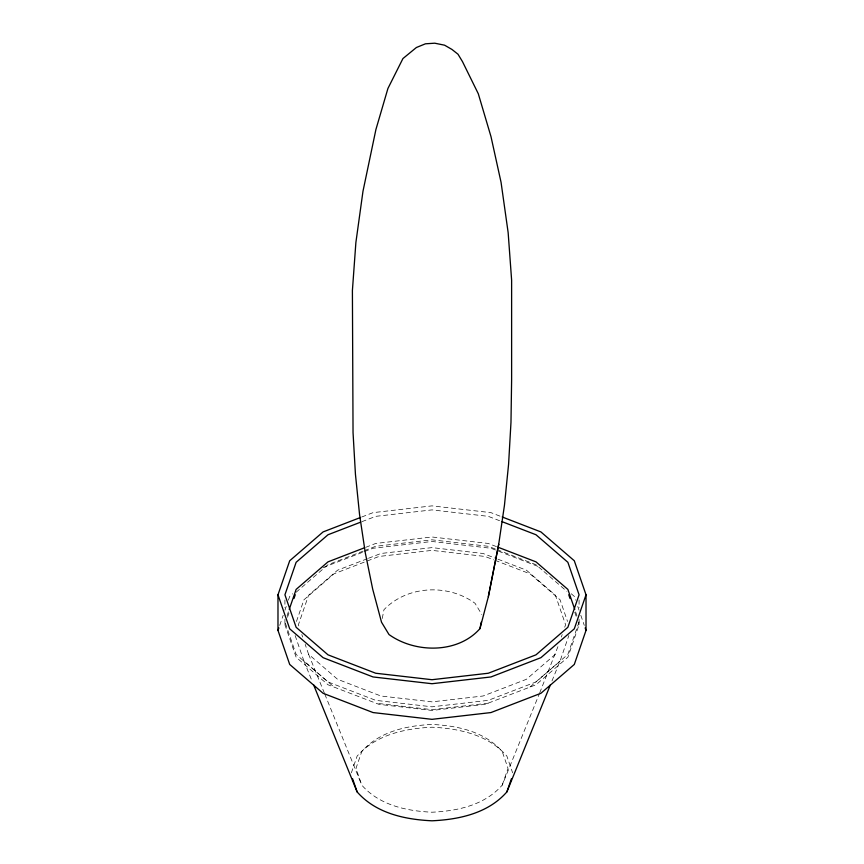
<?xml version="1.0" encoding="UTF-8"?>
<svg xmlns="http://www.w3.org/2000/svg" width="864" height="864" viewBox="0 0 864 864"><rect width="100%" height="100%" fill="white"/><g stroke="black" fill="none" stroke-linecap="round" stroke-linejoin="round"><path stroke-width="0.65" stroke-dasharray="4.32 3.24" d="M382.255 618.462L383.962 609.714C407.311 585.338 448.286 583.632 475.038 603.31L481.831 614.52M279.72 625.374L283.187 615.287M284.926 610.243L286.232 606.463M288.403 600.167L289.699 596.387L292.734 593.762M287.086 615.654L288.371 611.906M579.074 619.315L579.074 624.737L567.875 657.234L535.993 684.774L485.05 704.354L432 710.446L378.95 704.354L328.007 684.774L296.125 657.234L284.926 624.737L285.79 622.242M287.507 617.242L289.235 612.241M296.46 621.475L303.934 599.789L333.979 573.826L378.95 556.47L432 550.379L485.05 556.47L493.787 559.85M351.367 772.816L357.124 756.097C375.862 734.713 404.762 728.492 432 727.218C459.238 728.492 488.138 734.713 506.876 756.097L512.633 772.816M502.222 785.128L508.01 768.334L502.222 751.54C484.65 731.484 457.542 725.641 432 724.453C406.458 725.641 379.35 731.484 361.778 751.54L355.99 768.334L361.778 785.128C379.35 805.194 406.458 811.026 432 812.214C457.542 811.026 484.65 805.194 502.222 785.128L539.201 694.138M539.708 692.896L558.803 644.414M561.341 637.038L562.194 634.576M564.732 627.199L565.585 624.737L555.412 595.22L526.457 570.208L497.977 559.213M551.966 680.983L560.066 661.036L568.858 635.515M579.074 621.896L567.875 654.394L535.993 681.944L488.279 700.348L432 706.817L375.721 700.348L328.007 681.944L296.125 654.394L284.926 621.896M296.125 592.24L318.038 573.307M319.043 572.443L328.007 564.7L363.161 551.135M555.412 654.253L526.457 679.277L483.116 695.995L432 701.86L380.884 695.995L337.543 679.277L308.588 654.253L305.197 644.414M530.021 686.999L560.066 661.036M361.811 516.974L373.054 512.644L432 505.872L490.946 512.644L500.936 516.499M361.908 521.672L375.721 516.348L432 509.89L488.279 516.348L499.586 520.711M365.677 547.333L375.721 543.456L432 536.987L488.279 543.456L497.07 546.847M364.414 550.649L375.721 546.286L432 539.827L488.279 546.286L495.817 549.191M323.093 567.529L363.064 552.118M364.316 551.632L373.054 548.262L432 541.49L490.946 548.262L538.412 566.568M367.265 558.738L337.543 570.208L308.588 595.22L298.415 624.737L299.268 627.199M368.496 558.263L380.884 553.489L432 547.614L483.116 553.489L496.735 558.738M488.279 703.188L432 709.646L375.721 703.188M497.07 549.677L535.993 564.7L542.97 570.726M495.04 560.326L530.021 573.826L560.066 599.789L567.54 621.475M571.266 593.762L574.301 596.387L575.597 600.167M543.964 571.579L566.881 591.386M295.142 635.515L303.934 661.036L333.979 686.999M308.588 654.253L324.292 692.896M324.799 694.138L361.778 785.128M303.934 661.036L312.034 680.983M577.768 606.463L579.074 610.243M580.813 615.287L584.28 625.374M575.629 611.906L576.914 615.654M574.765 612.241L576.493 617.242M578.21 622.242L579.074 624.737M301.806 634.576L302.659 637.038M579.074 599.962L579.074 607.705M284.926 599.962L284.926 607.705M284.926 619.315L284.926 624.737"/><path stroke-width="1.3" d="M498.679 544.428L504.468 505.181L508.583 464.27L510.98 422.312L511.618 379.912L511.618 280.13L508.151 232.632L501.055 182.304L491 136.642L478.31 93.787L462.499 61.646L457.996 54.216L451.937 49.432L444.582 45.187L434.765 43.2L425.455 43.805L416.394 47.509L402.937 58.558L387.925 88.474L375.916 129.503L362.977 191.29L355.882 242.536L352.404 290.488L353.041 432.583L355.439 474.239L359.564 514.609L365.342 553.1L372.697 589.151L381.521 622.21L388.994 634.532C415.087 653.281 457.812 653.81 479.974 628.614L488.354 596.668L498.679 544.428L488.354 596.668M479.974 628.614L481.237 622.123M502.189 516.974L540.907 531.922L574.301 560.768L586.019 594.799L586.019 630.407L574.301 664.438L540.907 693.284L490.946 712.562L432 719.334L373.054 712.562L323.093 693.284L289.699 664.438L277.981 630.407L277.981 594.799L289.699 560.768L323.093 531.922L360.569 517.46M277.981 630.407L278.845 627.89M289.235 609.401L296.125 589.41L328.007 561.859L364.414 547.808M293.965 598.493L295.261 594.745M313.556 684.72L357.124 791.91C375.862 813.305 404.762 819.526 432 820.8C459.238 819.526 488.138 813.305 506.876 791.91L511.402 778.788M586.019 594.799L574.301 628.83L540.907 657.677L490.946 676.955L432 683.716L373.054 676.955L323.093 657.677L289.699 628.83L277.981 594.799M506.876 791.91L550.444 684.72M360.655 522.158L328.007 534.751L296.125 562.302L284.926 594.799L296.125 627.286L328.007 654.836L375.721 673.24L432 679.709L488.279 673.24L535.993 654.836L567.875 627.286L579.074 594.799L567.875 562.302L535.993 534.751L502.092 521.672M498.323 547.333L535.993 561.859L567.875 589.41L574.765 609.401M585.155 627.89L586.019 630.407M568.739 594.745L570.035 598.493M352.598 778.788L357.124 791.91"/></g></svg>
